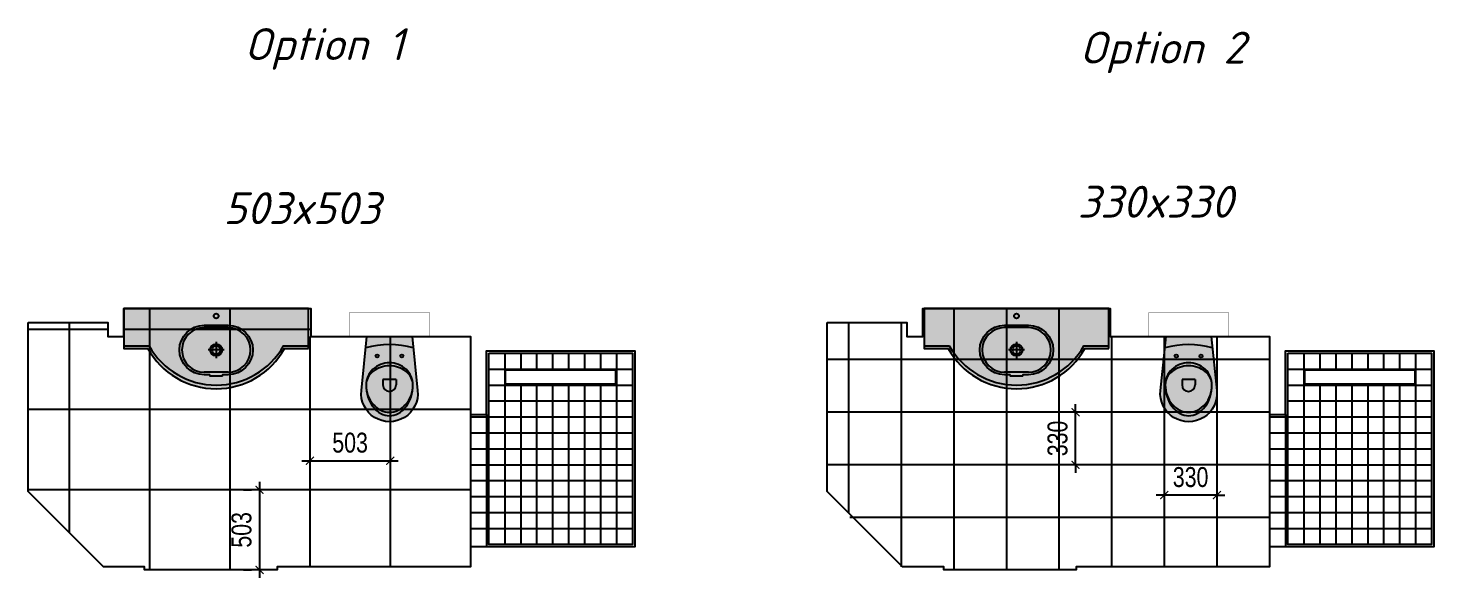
# Model space of a CAD drawing. Header units: metres. Extents: x -577923 to -19598, y 119734 to 247764.
# Drawn here: x -550779 to -541967, y 244314 to 247764 of the extents above; entities that cross this region are included whole.
import ezdxf

# ---------------------------------------------------------------- set-up
doc = ezdxf.new("R2010")
doc.units = ezdxf.units.M
for name, color, linetype in [('explication', 164, 'Continuous'), ('floor', 172, 'Continuous'), ('furniture', 34, 'Continuous'), ('k', 1, 'Continuous'), ('Sanitari', 144, 'Continuous'), ('wall', 5, 'Continuous')]:
    doc.layers.add(name, color=color, linetype=linetype)
doc.styles.add('ISO', font='isocpeui.ttf')
doc.styles.add('KOTE', font='romrust.shx', dxfattribs={"width": 0.8})
doc.dimstyles.new('ayala 50', dxfattribs={"dimscale": 50, "dimtxt": 2.5, "dimasz": 1, "dimexe": 1, "dimexo": 2, "dimgap": 1, "dimtad": 1, "dimdec": 0, "dimzin": 9, "dimdsep": 46, "dimtxsty": 'KOTE', "dimblk": 'ARCHTICK', "dimcen": 0, "dimdle": 1, "dimclrd": 4, "dimclre": 4, "dimclrt": 3, "dimadec": 0, "dimazin": 0, "dimtfac": 0.6666666666666667, "dimtdec": 0, "dimtix": 1, "dimtmove": 2, "dimatfit": 0, "dimfxl": 1, "dimtvp": 1, "dimtolj": 1, "dimarcsym": 0})

# ---------------------------------------------------------------- blocks, each defined once
blk = doc.blocks.new('v1')
h = blk.add_hatch(color=254)
edge = h.paths.add_edge_path()
edge.add_line((-141.2295361775541, 0), (141.2295361775541, 0))
edge.add_line((141.2295361775541, 0), (176.545235257594, -339.1144103210827))
edge.add_arc((1.506471226232064e-12, -357.5000000000016), 177.5000000000007, -185.94540578263604, 5.945405782872172, ccw=False)
edge.add_line((-176.5452352576667, -339.1144103218103), (-141.2295361775541, 0))
at = {"color": 0}
for p, q in [((41.18985294940103, -270.0315676880418), (-41.18985294940103, -270.0315676880418)), ((-41.18985294940103, -270.0315676880418), (-41.18985294940103, -303.1903332884831)), ((41.18985294940103, -270.0315676880418), (41.18985294940103, -303.1903332884831))]:
    blk.add_line(p, q, dxfattribs=at)
blk.add_lwpolyline([(-141.2295361775541, 0), (141.2295361775541, 0), (176.545235257594, -339.1144103210827, -1.109549002513165), (-176.5452352576667, -339.1144103218103), (-141.2295361775541, 0)], format="xyb", dxfattribs=at)
for centre in [(-77.5, -122.5582073826372), (77.5, -122.5582073826372)]:
    blk.add_circle(centre, 9.947200409575089, dxfattribs=at)
for centre, radius, start, end in [((0, -614.8948798956553), 563.729073253548, 74.71238364092518, 105.2876163590748), ((-3.486560963950978, -312.5681794092816), 146.3106458423381, 111.2447868397267, 133.1854104519385), ((-3.486560963950978, -312.5681794092816), 146.3106458423381, 111.2447868397267, 133.1854104519385), ((0, -321.5362715695665), 155.9326406641413, 90, 111.2447868397267), ((0, -321.5362715695665), 155.9326406641413, 90, 111.2447868397267), ((0, -321.5362715695665), 155.9326406641434, 68.75521316027326, 90), ((0, -321.5362715695665), 155.9326406641434, 68.75521316027326, 90), ((3.486560963949159, -312.5681794092816), 146.3106458423402, 46.81458954806148, 68.75521316027326), ((3.486560963949159, -312.5681794092816), 146.3106458423402, 46.81458954806148, 68.75521316027326), ((-17.2364215879079, -303.1390030998737), 129.2986297871492, 156.1872793382448, 180), ((-17.2364215879079, -303.1390030998737), 129.2986297871497, 156.1872793382448, 180), ((-49.76633747674896, -303.1390030998737), 96.7687138983083, 152.9049781086216, 180), ((-25.74962041127765, -315.4263451534061), 123.7461391524589, 128.9942446180475, 152.9049781086216), ((-8.871953586442032, -306.8303915804427), 138.4414233351832, 133.1854104519385, 156.1872793382448), ((-8.871953586442032, -306.8303915804427), 138.4414233351832, 133.1854104519385, 156.1872793382448), ((-10.15652318441425, -334.6861720145826), 148.5268899854906, 108.5391167752095, 128.9942446180475), ((0, -364.9720899612439), 180.4704619377249, 90, 108.5391167752095), ((0, -364.9720899612294), 180.4704619377112, 71.46088322479049, 90), ((10.15652318441971, -334.686172014568), 148.526889985479, 51.0057553819525, 71.46088322479049), ((8.871953586443851, -306.8303915804427), 138.4414233351806, 23.81272066175519, 46.81458954806148), ((8.871953586443851, -306.8303915804427), 138.4414233351806, 23.81272066175519, 46.81458954806148), ((25.74962041127583, -315.4263451534061), 123.7461391524615, 27.09502189137838, 51.0057553819525), ((17.23642158790972, -303.1390030998737), 129.2986297871467, 0, 23.81272066175519), ((17.23642158790972, -303.1390030998737), 129.2986297871467, 0, 23.81272066175519), ((49.76633747674532, -303.1390030998737), 96.76871389831007, 0, 27.09502189137838), ((109.3081426942172, -303.1390030998737), 255.8431940692732, 180, 197.3785158979381), ((55.23619285209861, -303.1390030998737), 201.7712442271561, 180, 199.4203411238345), ((55.23619285209861, -303.1390030998737), 201.7712442271561, 180, 199.4203411238345), ((0, -303.1903332884831), 41.18985294940126, 180, 0), ((-109.3081426942208, -303.1390030998737), 255.8431940692776, 342.6214841020619, 0), ((-55.23619285210043, -303.1390030998737), 201.7712442271568, 340.5796588761655, 0), ((-55.23619285210043, -303.1390030998737), 201.7712442271563, 340.5796588761655, 0), ((28.22334698163286, -312.6625085217529), 173.1287758010238, 199.4203411238345, 220.4025118899), ((28.22334698163286, -312.6625085217529), 173.1287758010238, 199.4203411238345, 220.4025118899), ((55.66044385161877, -319.9290836713481), 199.6294733535757, 197.3785158979381, 217.0737690507537), ((11.01245436612226, -327.3114273667597), 150.5277659131773, 220.4025118899, 244.0498485270039), ((11.01245436612226, -327.3114273667597), 150.5277659131773, 220.4025118899, 244.0498485270039), ((21.62407606023589, -345.6460996881215), 156.9698994546542, 217.0737690507537, 241.2680065637724), ((-21.62407606023407, -345.6460996881215), 156.9698994546501, 298.7319934362276, 322.9262309492463), ((-11.01245436612226, -327.3114273667597), 150.5277659131767, 295.9501514729961, 319.5974881101), ((-11.01245436612226, -327.3114273667597), 150.5277659131767, 295.9501514729961, 319.5974881101), ((-28.22334698163468, -312.6625085217529), 173.1287758010254, 319.5974881101, 340.5796588761655), ((-28.22334698163468, -312.6625085217529), 173.1287758010254, 319.5974881101, 340.5796588761655), ((-55.66044385162422, -319.9290836713481), 199.6294733535794, 322.9262309492463, 342.6214841020619), ((0, -349.9402513975219), 125.3615618255362, 244.0498485270039, 270), ((0, -349.9402513975219), 125.3615618255362, 244.0498485270039, 270), ((0, -385.0909773136373), 111.986579920071, 241.2680065637724, 270), ((0, -349.9402513975219), 125.3615618255364, 270, 295.9501514729961), ((0, -349.9402513975219), 125.3615618255364, 270, 295.9501514729961), ((0, -385.0909773136373), 111.9865799200681, 270, 298.7319934362276)]:
    blk.add_arc(centre, radius, start, end, dxfattribs=at)
blk = doc.blocks.new('_ArchTick')
at = {"color": 0, "linetype": 'ByBlock', "const_width": 0.15}
blk.add_lwpolyline([(-0.5, -0.5), (0.5, 0.5)], dxfattribs=at)
blk = doc.blocks.new('*D933')
at = {"color": 4, "linetype": 'ByBlock', "lineweight": -2, "transparency": 16777216}
for p, q in [((-543657.2285329661, 244833.3219236433), (-543707.2285329661, 244833.3219236433)), ((-543327.2285329661, 244833.3219236433), (-543657.2285329661, 244833.3219236433)), ((-543657.2285329661, 244822.1308303736), (-543657.2285329661, 244783.3219236433)), ((-543327.2285329661, 244833.3219236433), (-543277.2285329661, 244833.3219236433)), ((-543327.2285329661, 244822.1308300354), (-543327.2285329661, 244783.3219236433))]:
    blk.add_line(p, q, dxfattribs=at)
at = {"layer": 'Defpoints', "color": 0, "linetype": 'ByBlock', "transparency": 16777216}
for p in [(-543657.2285329661, 244922.1308303736), (-543327.2285329661, 244922.1308300354), (-543657.2285329661, 244833.3219236433)]:
    blk.add_point(p, dxfattribs=at)
at = {"color": 4, "linetype": 'ByBlock', "lineweight": -2, "transparency": 16777216, "xscale": 50, "yscale": 50, "zscale": 50}
blk.add_blockref('_ArchTick', (-543657.2285329661, 244833.3219236433), dxfattribs=at)
at = {"color": 4, "linetype": 'ByBlock', "lineweight": -2, "transparency": 16777216, "xscale": 50, "yscale": 50, "zscale": 50, "rotation": 180}
blk.add_blockref('_ArchTick', (-543327.2285329661, 244833.3219236433), dxfattribs=at)
at = {"color": 3, "linetype": 'ByBlock', "transparency": 16777216, "insert": (-543492.2285329661, 244945.8219236433), "char_height": 125, "attachment_point": 5, "style": 'KOTE'}
blk.add_mtext('\\A1;330', dxfattribs=at)
blk = doc.blocks.new('*D934')
at = {"color": 4, "linetype": 'ByBlock', "lineweight": -2, "transparency": 16777216}
for p, q in [((-544087.2285325236, 245353.7909860975), (-544263.458313501, 245353.7909860975)), ((-544213.458313501, 245353.7909860975), (-544213.458313501, 245403.7909860975)), ((-544213.458313501, 245023.7909860976), (-544213.458313501, 245353.7909860975)), ((-544087.2285328619, 245023.7909860976), (-544263.458313501, 245023.7909860976)), ((-544213.458313501, 245023.7909860976), (-544213.458313501, 244973.7909860976))]:
    blk.add_line(p, q, dxfattribs=at)
at = {"layer": 'Defpoints', "color": 0, "linetype": 'ByBlock', "transparency": 16777216}
for p in [(-544213.458313501, 245353.7909860975), (-543987.2285325236, 245353.7909860975), (-543987.2285328619, 245023.7909860976)]:
    blk.add_point(p, dxfattribs=at)
at = {"color": 4, "linetype": 'ByBlock', "lineweight": -2, "transparency": 16777216, "xscale": 50, "yscale": 50, "zscale": 50}
for p, rotation in [((-544213.458313501, 245353.7909860975), 270), ((-544213.458313501, 245023.7909860976), 90)]:
    blk.add_blockref('_ArchTick', p, dxfattribs=dict(at, rotation=rotation))
at = {"color": 3, "linetype": 'ByBlock', "transparency": 16777216, "insert": (-544325.958313501, 245188.7909860974), "char_height": 125, "attachment_point": 5, "rotation": 90, "style": 'KOTE'}
blk.add_mtext('\\A1;330', dxfattribs=at)
blk = doc.blocks.new('*D987')
at = {"color": 4, "linetype": 'ByBlock', "lineweight": -2, "transparency": 16777216}
for p, q in [((-549062.4609127266, 245049.336567361), (-548459.4609127266, 245049.336567361)), ((-549012.4609127266, 245006.2854650065), (-549012.4609127266, 244999.336567361)), ((-548509.4609127266, 245006.285464491), (-548509.4609127266, 244999.336567361))]:
    blk.add_line(p, q, dxfattribs=at)
at = {"layer": 'Defpoints', "color": 0, "linetype": 'ByBlock', "transparency": 16777216}
for p in [(-549012.4609127266, 245106.2854650065), (-548509.4609127266, 245106.285464491), (-548509.4609127266, 245049.336567361)]:
    blk.add_point(p, dxfattribs=at)
at = {"color": 4, "linetype": 'ByBlock', "lineweight": -2, "transparency": 16777216, "xscale": 50, "yscale": 50, "zscale": 50, "rotation": 180}
blk.add_blockref('_ArchTick', (-549012.4609127266, 245049.336567361), dxfattribs=at)
at = {"color": 4, "linetype": 'ByBlock', "lineweight": -2, "transparency": 16777216, "xscale": 50, "yscale": 50, "zscale": 50}
blk.add_blockref('_ArchTick', (-548509.4609127266, 245049.336567361), dxfattribs=at)
at = {"color": 3, "linetype": 'ByBlock', "transparency": 16777216, "insert": (-548760.9609127266, 245161.836567361), "char_height": 125, "attachment_point": 5, "style": 'KOTE'}
blk.add_mtext('\\A1;503', dxfattribs=at)
blk = doc.blocks.new('*D988')
at = {"color": 4, "linetype": 'ByBlock', "lineweight": -2, "transparency": 16777216}
for p, q in [((-549328.688379171, 244916.7910029785), (-549328.688379171, 244313.7909860978)), ((-549428.688379171, 244866.7910029785), (-549378.688379171, 244866.7910029785)), ((-549428.688379171, 244363.7909860978), (-549378.688379171, 244363.7909860978))]:
    blk.add_line(p, q, dxfattribs=at)
at = {"layer": 'Defpoints', "color": 0, "linetype": 'ByBlock', "transparency": 16777216}
for p in [(-549328.688379171, 244866.7910029785), (-549328.688379171, 244363.7909860978), (-549328.688379171, 244363.7909860978)]:
    blk.add_point(p, dxfattribs=at)
at = {"color": 4, "linetype": 'ByBlock', "lineweight": -2, "transparency": 16777216, "xscale": 50, "yscale": 50, "zscale": 50}
for p, rotation in [((-549328.688379171, 244866.7910029785), 90), ((-549328.688379171, 244363.7909860978), 270)]:
    blk.add_blockref('_ArchTick', p, dxfattribs=dict(at, rotation=rotation))
at = {"color": 3, "linetype": 'ByBlock', "transparency": 16777216, "insert": (-549441.188379171, 244615.2909945381), "char_height": 125, "attachment_point": 5, "rotation": 90, "style": 'KOTE'}
blk.add_mtext('\\A1;503', dxfattribs=at)

msp = doc.modelspace()

# ---------------------------------------------------------------- hatches: boundary and pattern name
at = {"layer": 'furniture', "linetype": 'ByBlock'}
h = msp.add_hatch(color=254, dxfattribs=at)
edge = h.paths.add_edge_path()
edge.add_line((-549021.4609134673, 245754.1210719878), (-549021.4609134676, 246004.1210719874))
edge.add_line((-549021.4609134676, 246004.1210719874), (-550179.2909993571, 246004.1210719878))
edge.add_line((-550179.2909993571, 246004.1210719878), (-550179.2909993571, 245754.1210719878))
edge.add_line((-550179.2909993571, 245754.1210719878), (-550029.2909993571, 245754.121071988))
edge.add_arc((-549600.3759564122, 245990.54046679), 489.7573320563981, 208.863699698823, 331.1363003011654)
edge.add_line((-549171.4609134673, 245754.1210719879), (-549021.4609134673, 245754.1210719878))
h = msp.add_hatch(color=254, dxfattribs=at)
edge = h.paths.add_edge_path()
edge.add_line((-544004.7285335177, 245754.1210719878), (-544004.7285335179, 246004.1210719874))
edge.add_line((-544004.7285335179, 246004.1210719874), (-545162.5586194075, 246004.1210719878))
edge.add_line((-545162.5586194075, 246004.1210719878), (-545162.5586194075, 245754.1210719878))
edge.add_line((-545162.5586194075, 245754.1210719878), (-545012.5586194075, 245754.121071988))
edge.add_arc((-544583.6435764625, 245990.54046679), 489.7573320563981, 208.863699698823, 331.1363003011654)
edge.add_line((-544154.7285335177, 245754.1210719879), (-544004.7285335177, 245754.1210719878))

# ---------------------------------------------------------------- linework, layer by layer
for p, q in [((-549525.3759564122, 245884.1210719872), (-549675.3759564122, 245884.1210719872)), ((-544508.6435764625, 245884.1210719872), (-544658.6435764625, 245884.1210719872)), ((-549525.3759564122, 245604.1210719872), (-549675.3759564122, 245604.1210719872)), ((-544508.6435764625, 245604.1210719872), (-544658.6435764625, 245604.1210719872))]:
    msp.add_line(p, q)
at = {"color": 4}
for p, q in [((-549600.3759564122, 245795.5547879872), (-549600.3759564122, 245693.1460359872)), ((-544583.6435764625, 245795.5547879872), (-544583.6435764625, 245693.1460359872)), ((-549549.4009204122, 245744.1210719872), (-549651.3509924121, 245744.1210719872)), ((-544532.6685404625, 245744.1210719872), (-544634.6186124624, 245744.1210719872))]:
    msp.add_line(p, q, dxfattribs=at)
for points in [[(-549021.4609134673, 245754.1210719878), (-549021.4609134676, 246004.1210719874), (-550179.2909993571, 246004.1210719878), (-550179.2909993571, 245754.1210719878), (-550029.2909993571, 245754.121071988, 0.590648291360737), (-549171.4609134673, 245754.1210719879), (-549021.4609134673, 245754.1210719878)], [(-544004.7285335177, 245754.1210719878), (-544004.7285335179, 246004.1210719874), (-545162.5586194075, 246004.1210719878), (-545162.5586194075, 245754.1210719878), (-545012.5586194075, 245754.121071988, 0.590648291360737), (-544154.7285335177, 245754.1210719879), (-544004.7285335177, 245754.1210719878)]]:
    msp.add_lwpolyline(points, format="xyb")
for points in [[(-549675.3759564122, 245899.1210719872), (-549525.3759564122, 245899.1210719872, -1), (-549525.3759564122, 245589.1210719872), (-549558.5960890092, 245589.1210719872, 0.3639702342662106), (-549561.5505122682, 245586.6420165202), (-549562.4395333444, 245581.6001274542, -0.3639702342662116), (-549565.3939566034, 245579.1210719872), (-549635.3579562209, 245579.1210719872, -0.3639702342662064), (-549638.3123794799, 245581.6001274542), (-549639.201400556, 245586.6420165202, 0.363970234266188), (-549642.155823815, 245589.1210719872), (-549675.3759564122, 245589.1210719872, -1)], [(-544658.6435764625, 245899.1210719872), (-544508.6435764625, 245899.1210719872, -1), (-544508.6435764625, 245589.1210719872), (-544541.8637090595, 245589.1210719872, 0.3639702342662106), (-544544.8181323186, 245586.6420165202), (-544545.7071533947, 245581.6001274542, -0.3639702342662116), (-544548.6615766537, 245579.1210719872), (-544618.6255762712, 245579.1210719872, -0.3639702342662064), (-544621.5799995302, 245581.6001274542), (-544622.4690206064, 245586.6420165202, 0.363970234266188), (-544625.4234438654, 245589.1210719872), (-544658.6435764625, 245589.1210719872, -1)]]:
    msp.add_lwpolyline(points, format="xyb", close=True)
for centre, radius in [((-549600.3759564122, 245957.3672552451), 15), ((-544583.6435764625, 245957.3672552451), 15), ((-549600.3759564122, 245744.3504119872), 37.5), ((-549600.3759564122, 245744.1210719872), 26), ((-544583.6435764625, 245744.3504119872), 37.5), ((-544583.6435764625, 245744.1210719872), 26)]:
    msp.add_circle(centre, radius)
for centre, start, end in [((-549675.3759564122, 245744.1210719872), 90, 270), ((-549525.3759564122, 245744.1210719872), 270, 90), ((-544658.6435764625, 245744.1210719872), 90, 270), ((-544508.6435764625, 245744.1210719872), 270, 90)]:
    msp.add_arc(centre, 140, start, end)
at = {"layer": 'explication', "color": 8, "linetype": 'ByBlock'}
for p, q in [((-550018.4609119858, 246004.1210719877), (-550018.460913467, 244363.7909860979)), ((-549515.4609119858, 246004.1210719876), (-549515.460913467, 244363.7909855823)), ((-544977.2285321648, 246004.1210719877), (-544977.228533646, 244363.7909867743)), ((-544647.2285321008, 246004.1210713112), (-544647.228533582, 244363.7909860979)), ((-544317.2285320368, 246004.1210713112), (-544317.2285335179, 244363.7909860978)), ((-550279.2909993572, 245872.7984127509), (-550779.2625963154, 245872.8023101229)), ((-550521.4609119858, 245916.4572743195), (-550521.4609132602, 244597.7123421281)), ((-549006.4609134669, 245872.7884908025), (-550179.290999357, 245872.7976332322)), ((-545637.2285322929, 245916.4572743195), (-545637.2285334466, 244722.7123422635)), ((-545307.2285322289, 245916.4572743196), (-545307.22853371, 244383.7909871123)), ((-549012.460911986, 245828.7799439156), (-549012.4609134671, 244383.7909860975)), ((-548509.460911986, 245828.7799439156), (-548509.4609134671, 244383.7909860975)), ((-543987.2285320368, 245828.7799445921), (-543987.2285335179, 244383.790986774)), ((-543657.2285320368, 245828.7799442539), (-543657.2285335179, 244383.7909864357)), ((-543327.2285320368, 245828.7799439156), (-543327.2285335179, 244383.7909860975)), ((-547791.4609134671, 245724.1210719878), (-547791.4609134671, 244524.1210719877)), ((-547691.4609134671, 245724.1210719878), (-547691.4609134671, 245624.1210719877)), ((-547591.4609134671, 245724.1210719878), (-547591.4609134671, 245624.1210719877)), ((-547491.4609134671, 245724.1210719878), (-547491.4609134671, 245624.1210719877)), ((-547391.4609134671, 245724.1210719878), (-547391.4609134671, 245624.1210719877)), ((-547291.4609134671, 245724.1210719878), (-547291.4609134671, 245624.1210719877)), ((-547191.4609134671, 245724.1210719878), (-547191.4609134671, 245624.1210719877)), ((-547091.4609134671, 245724.1210719878), (-547091.4609134671, 244524.1210719877)), ((-542997.2285335179, 245683.7909860975), (-545770.0182373457, 245683.7909860977)), ((-542782.2285335179, 245724.1210719878), (-542782.2285335179, 244524.1210719877)), ((-542682.2285335179, 245724.1210719878), (-542682.2285335179, 245624.1210719877)), ((-542582.2285335179, 245724.1210719878), (-542582.2285335179, 245624.1210719877)), ((-542482.2285335179, 245724.1210719878), (-542482.2285335179, 245624.1210719877)), ((-542382.2285335179, 245724.1210719878), (-542382.2285335179, 245624.1210719877)), ((-542282.2285335179, 245724.1210719878), (-542282.2285335179, 245624.1210719877)), ((-542182.2285335179, 245724.1210719878), (-542182.2285335179, 245624.1210719877)), ((-542082.2285335179, 245724.1210719878), (-542082.2285335179, 244524.1210719877)), ((-547891.4609134671, 245624.1210719878), (-546991.4609134671, 245624.1210719878)), ((-542882.2285335179, 245624.1210719878), (-541982.2285335179, 245624.1210719878)), ((-547891.4609134671, 245524.1210719878), (-546991.4609134671, 245524.1210719878)), ((-547691.4609134671, 245524.1210719877), (-547691.4609134671, 244524.1210719877)), ((-547591.4609134671, 245524.1210719877), (-547591.4609134671, 244524.1210719877)), ((-547491.4609134671, 245524.1210719877), (-547491.4609134671, 244524.1210719877)), ((-547391.4609134671, 245524.1210719877), (-547391.4609134671, 244524.1210719877)), ((-547291.4609134671, 245524.1210719877), (-547291.4609134671, 244524.1210719877)), ((-547191.4609134671, 245524.1210719877), (-547191.4609134671, 244524.1210719877)), ((-542882.2285335179, 245524.1210719878), (-541982.2285335179, 245524.1210719878)), ((-542682.2285335179, 245524.1210719877), (-542682.2285335179, 244524.1210719877)), ((-542582.2285335179, 245524.1210719877), (-542582.2285335179, 244524.1210719877)), ((-542482.2285335179, 245524.1210719877), (-542482.2285335179, 244524.1210719877)), ((-542382.2285335179, 245524.1210719877), (-542382.2285335179, 244524.1210719877)), ((-542282.2285335179, 245524.1210719877), (-542282.2285335179, 244524.1210719877)), ((-542182.2285335179, 245524.1210719877), (-542182.2285335179, 244524.1210719877)), ((-547891.4609134671, 245424.1210719878), (-546991.4609134671, 245424.1210719878)), ((-542882.2285335179, 245424.1210719878), (-541982.2285335179, 245424.1210719878)), ((-548006.4571505145, 245369.7806955711), (-550779.2665172943, 245369.8023101382)), ((-542997.2285335179, 245353.7909860975), (-545770.0339474586, 245353.7909860977)), ((-548006.460911986, 245324.1210719878), (-546991.4609134671, 245324.1210719878)), ((-542997.2285320368, 245324.1210719878), (-541982.2285335179, 245324.1210719878)), ((-548006.460911986, 245224.1210719878), (-546991.4609134671, 245224.1210719878)), ((-542997.2285320368, 245224.1210719878), (-541982.2285335179, 245224.1210719878)), ((-548006.460911986, 245124.1210719878), (-546991.4609134671, 245124.1210719878)), ((-542997.2285320368, 245124.1210719878), (-541982.2285335179, 245124.1210719878)), ((-548006.460911986, 245024.1210719878), (-546991.4609134671, 245024.1210719878)), ((-542997.2285335179, 245023.7909860975), (-545770.0496575715, 245023.7909860977)), ((-542997.2285320368, 245024.1210719878), (-541982.2285335179, 245024.1210719878)), ((-548006.460911986, 244924.1210719878), (-546991.4609134671, 244924.1210719878)), ((-542997.2285320368, 244924.1210719878), (-541982.2285335179, 244924.1210719878)), ((-548006.460913467, 244866.7806955852), (-550779.2904633147, 244866.8023111131)), ((-548006.460911986, 244824.1210719878), (-546991.4609134671, 244824.1210719878)), ((-542997.2285320368, 244824.1210719878), (-541982.2285335179, 244824.1210719878)), ((-548006.460911986, 244724.1210719878), (-546991.4609134671, 244724.1210719878)), ((-542997.2285320368, 244724.1210719878), (-541982.2285335179, 244724.1210719878)), ((-548006.460911986, 244624.1210719878), (-546991.4609134671, 244624.1210719878)), ((-542997.2285335179, 244693.7909860975), (-545628.3071772807, 244693.7909860977)), ((-542997.2285320368, 244624.1210719878), (-541982.2285335179, 244624.1210719878)), ((-545039.7285335182, 244383.7909860978), (-545298.3071772809, 244383.7909860979))]:
    msp.add_line(p, q, dxfattribs=at)
at = {"layer": 'explication', "color": 40, "linetype": 'ByBlock'}
for p, q in [((-548006.460911986, 245339.1332421899), (-548006.460911986, 244509.1332421898)), ((-547906.4609134671, 245339.1210719878), (-547906.4609134671, 244509.1210719877)), ((-542997.2285320368, 245339.1332421899), (-542997.2285320368, 244509.1332421898)), ((-542897.2285335179, 245339.1210719878), (-542897.2285335179, 244509.1210719877))]:
    msp.add_line(p, q, dxfattribs=at)
at = {"layer": 'explication', "color": 8, "linetype": 'ByBlock'}
for points in [[(-547891.4609134671, 245724.1210719878), (-546991.4609134671, 245724.1210719878), (-546991.4609134671, 244524.1210719877), (-547891.4609134671, 244524.1210719877)], [(-542882.2285335179, 245724.1210719878), (-541982.2285335179, 245724.1210719878), (-541982.2285335179, 244524.1210719877), (-542882.2285335179, 244524.1210719877)], [(-547786.4609134671, 245619.1210719878), (-547096.4609134671, 245619.1210719878), (-547096.4609134671, 245529.1210719878), (-547786.4609134671, 245529.1210719878)], [(-542777.2285335179, 245619.1210719878), (-542087.2285335179, 245619.1210719878), (-542087.2285335179, 245529.1210719878), (-542777.2285335179, 245529.1210719878)]]:
    msp.add_lwpolyline(points, close=True, dxfattribs=at)
at = {"layer": 'k', "color": 30}
for points in [[(-550179.2909993571, 245769.1210719878), (-550021.4454134997, 245769.121071988, 0.5816186469614468), (-549178.7680768423, 245769.1210719879), (-549021.4609134673, 245769.1210719878)], [(-545162.5586194075, 245769.1210719878), (-545004.7130335501, 245769.121071988, 0.5816186469614468), (-544162.0356968926, 245769.1210719879), (-544004.7285335177, 245769.1210719878)]]:
    msp.add_lwpolyline(points, format="xyb", dxfattribs=at)
at = {"layer": 'Sanitari', "const_width": 2}
for points in [[(-548763.9609138179, 245978.7867102833), (-548263.9609138179, 245978.7867102833), (-548263.9609138179, 245828.7867102833), (-548763.9609138179, 245828.7867102833), (-548763.9609138179, 245978.7867102833)], [(-543754.7285338687, 245978.7867102833), (-543254.7285338687, 245978.7867102833), (-543254.7285338687, 245828.7867102833), (-543754.7285338687, 245828.7867102833), (-543754.7285338687, 245978.7867102833)]]:
    msp.add_lwpolyline(points, dxfattribs=at)
at = {"layer": 'wall', "color": 5, "linetype": 'ByBlock'}
for points in [[(-550779.2404930181, 245916.4572743196), (-550279.2909993572, 245916.4572743195), (-550279.2909993572, 245828.7934766512), (-550179.290999357, 245828.7934766512), (-550179.2909993569, 246004.1210719877), (-549006.460913467, 246004.1210719874), (-549006.4609134669, 245828.7934766512), (-548006.460911986, 245828.7799439156), (-548006.4609134671, 245339.1210719878), (-547906.4609134671, 245339.1210719878), (-547906.4609134671, 245739.1210719878), (-546976.4609134671, 245739.1210719877), (-546976.4609134671, 244509.1210719877), (-548006.4609134671, 244509.1210719877), (-548006.4609134671, 244383.7909860975), (-549218.9609134673, 244383.7909860974), (-549218.9609134673, 244363.7909860979), (-550048.9609134673, 244363.7909860979), (-550048.9609134673, 244383.7909860974), (-550307.5395572301, 244383.7909860979), (-550779.2909993572, 244855.5424282251), (-550779.2404930181, 245916.4572743196)], [(-545770.0081130689, 245916.4572743196), (-545270.058619408, 245916.4572743195), (-545270.058619408, 245828.7934766512), (-545170.0586194078, 245828.7934766512), (-545170.0586194077, 246004.1210719877), (-543997.2285335178, 246004.1210719874), (-543997.2285335177, 245828.7934766512), (-542997.2285320368, 245828.7799439156), (-542997.2285335179, 245339.1210719878), (-542897.2285335179, 245339.1210719878), (-542897.2285335179, 245739.1210719878), (-541967.2285335179, 245739.1210719877), (-541967.2285335179, 244509.1210719877), (-542997.2285335179, 244509.1210719877), (-542997.2285335179, 244383.7909860975), (-544209.7285335182, 244383.7909860974), (-544209.7285335182, 244363.7909860979), (-545039.7285335182, 244363.7909860979), (-545039.7285335182, 244383.7909860974), (-545298.3071772809, 244383.7909860979), (-545770.058619408, 244855.5424282251), (-545770.0081130689, 245916.4572743196)]]:
    msp.add_lwpolyline(points, dxfattribs=at)

# ---------------------------------------------------------------- block references
at = {"layer": 'Sanitari'}
for p in [(-548513.9609138179, 245828.7867102834), (-543504.7285338687, 245828.7867102834)]:
    msp.add_blockref('v1', p, dxfattribs=at)

# ---------------------------------------------------------------- texts
at = {"layer": 'floor', "char_height": 200, "attachment_point": 1, "style": 'ISO'}
for s, insert, width in [('Option 1', (-549425.2590552827, 247763.2799245414), 1968.586226464016), ('Option 2', (-544189.6087388578, 247741.6316816232), 2084.062057203613), ('330x330', (-544199.6244481663, 246774.4763164418), 905.9462736333953), ('503x503', (-549554.7095107603, 246733.8769693386), 905.9462736333953)]:
    msp.add_mtext(s, dxfattribs=dict(at, insert=insert, width=width))

# ---------------------------------------------------------------- dimensions: what is measured, and where the dimension line sits
at = {"color": 1, "linetype": 'ByBlock'}
for base, p1, p2, picture, middle in [((-544213.458313501, 245353.7909860975), (-543987.2285328619, 245023.7909860976), (-543987.2285325236, 245353.7909860975), '*D934', (-544325.958313501, 245188.7909860974)), ((-549328.688379171, 244363.7909860978), (-549328.688379171, 244866.7910029785), (-549328.688379171, 244363.7909860978), '*D988', (-549441.188379171, 244615.2909945381))]:
    dim = msp.add_linear_dim(base=base, p1=p1, p2=p2, angle=90, dimstyle='ayala 50', dxfattribs=at)
    dim.commit()
    dim.dimension.update_dxf_attribs({"geometry": picture, "text_midpoint": middle})
for base, p1, p2, picture, middle in [((-548509.4609127266, 245049.336567361), (-549012.4609127266, 245106.2854650065), (-548509.4609127266, 245106.285464491), '*D987', (-548760.9609127266, 245161.836567361)), ((-543657.2285329661, 244833.3219236433), (-543327.2285329661, 244922.1308300354), (-543657.2285329661, 244922.1308303736), '*D933', (-543492.2285329661, 244945.8219236433))]:
    dim = msp.add_linear_dim(base=base, p1=p1, p2=p2, dimstyle='ayala 50', dxfattribs=at)
    dim.commit()
    dim.dimension.update_dxf_attribs({"geometry": picture, "text_midpoint": middle})

doc.saveas('drawing.dxf')
